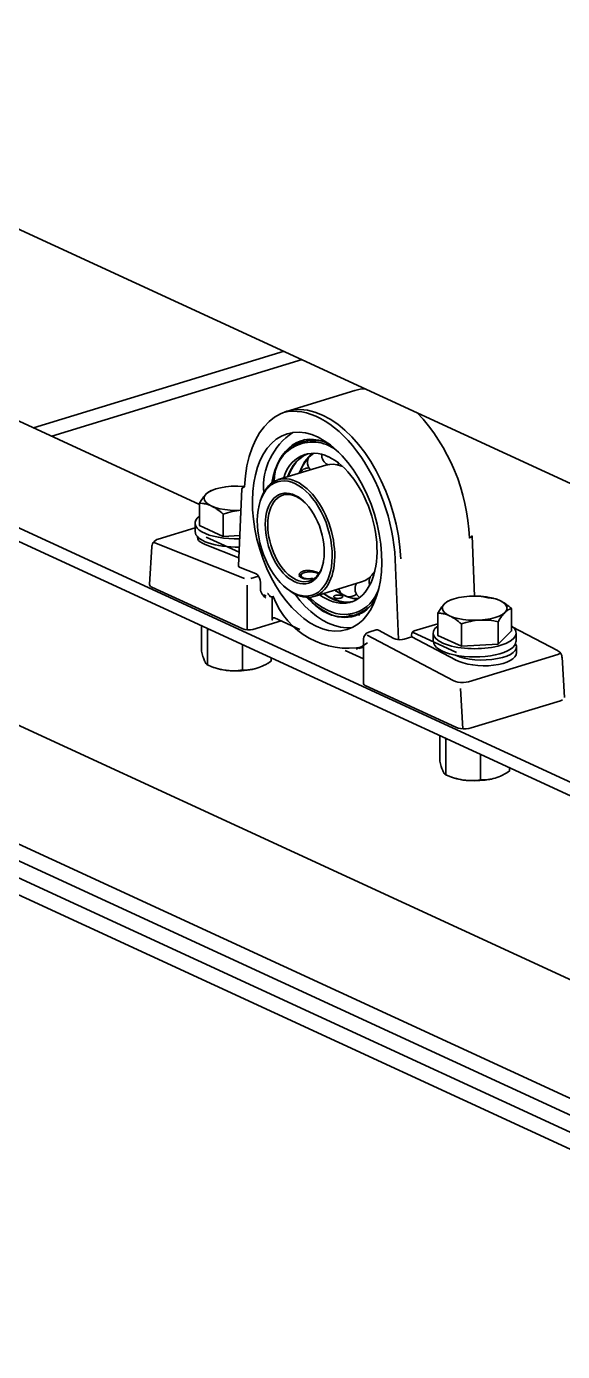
# Model space of a CAD drawing. Header units: millimetres. Extents: x -8400 to 8400, y -5940 to 5940.
# Drawn here: x 3579.7 to 3705.1, y 2779.2 to 3089.5 of the extents above; entities that cross this region are included whole.
import ezdxf

# ---------------------------------------------------------------- set-up
doc = ezdxf.new("R2010")
doc.units = ezdxf.units.MM
doc.layers.add('粗实线层', color=7, linetype='Continuous', lineweight=35)

msp = doc.modelspace()

# ---------------------------------------------------------------- linework, layer by layer
at = {"layer": '粗实线层', "linetype": 'Continuous', "lineweight": 35}
for points in [[(3442.557, 3104.481), (3902.669, 2892.234)], [(5429.862, 2115.853), (5429.862, 2117.75), (3411.605, 3048.757), (3411.605, 3046.86), (3411.713, 3046.127), (3412.025, 3045.541), (3412.506, 3045.166), (5429.848, 2114.581)], [(3620.203, 2977.555), (3532.629, 3017.952)], [(3639.978, 3013.415), (3581.327, 2995.495)], [(3644.227, 3011.455), (3585.576, 2993.535)], [(3656.567, 3004.237), (3640.513, 2999.332)], [(3658.95, 3004.66), (3657.741, 3004.52), (3656.568, 3004.237)], [(3644.851, 2992.758), (3642.849, 2991.642)], [(3640.803, 2984.024), (3641.39, 2985.415), (3642.099, 2986.646), (3642.922, 2987.698), (3643.847, 2988.56), (3644.864, 2989.222)], [(3640.903, 2984.054), (3641.441, 2985.317), (3642.081, 2986.446), (3642.815, 2987.427), (3643.638, 2988.252), (3644.539, 2988.912), (3645.51, 2989.399)], [(3646.898, 2989.544), (3645.869, 2988.692), (3644.954, 2987.616), (3644.169, 2986.33), (3643.524, 2984.854)], [(3645.741, 2988.728), (3644.862, 2987.566), (3644.12, 2986.261), (3643.582, 2985.012)], [(3649.721, 2986.748), (3638.616, 2983.356)], [(3653.684, 2986.422), (3652.655, 2986.774), (3651.644, 2986.947), (3650.661, 2986.938), (3649.72, 2986.748)], [(3630.015, 2976.18), (3628.699, 2976.144), (3627.386, 2976.195), (3626.116, 2976.33), (3624.928, 2976.546), (3623.858, 2976.837), (3622.939, 2977.192), (3622.198, 2977.602), (3621.659, 2978.055), (3621.336, 2978.535), (3621.241, 2979.03), (3621.375, 2979.523), (3621.736, 2979.999), (3622.312, 2980.445), (3623.085, 2980.847), (3624.032, 2981.192), (3625.125, 2981.47), (3626.329, 2981.673), (3627.609, 2981.794), (3629.167, 2981.827), (3630.71, 2981.739)], [(3458.919, 2980.673), (4426.231, 2534.459)], [(3623.416, 2980.981), (3622.919, 2980.792), (3622.522, 2980.605), (3622.328, 2980.485), (3622.132, 2980.345), (3621.935, 2980.184), (3621.736, 2979.999), (3621.686, 2979.949), (3621.637, 2979.899), (3621.612, 2979.873), (3621.587, 2979.847), (3621.562, 2979.82), (3621.538, 2979.792), (3621.439, 2979.681), (3621.34, 2979.565), (3621.144, 2979.319), (3620.949, 2979.054), (3620.562, 2978.475), (3620.179, 2977.838)], [(3630.708, 2981.687), (3630.256, 2981.464), (3630.087, 2981.173), (3629.303, 2963.147), (3629.397, 2962.95), (3629.683, 2962.781), (3633.302, 2961.351), (3633.642, 2961.136), (3633.951, 2960.78), (3634.198, 2960.319), (3634.357, 2959.801), (3634.412, 2959.281), (3634.412, 2957.895), (3634.415, 2957.795), (3634.42, 2957.696), (3634.43, 2957.6), (3634.443, 2957.505), (3634.46, 2957.413), (3634.48, 2957.322), (3634.492, 2957.277), (3634.504, 2957.233), (3634.517, 2957.189), (3634.531, 2957.145), (3634.593, 2956.977), (3634.664, 2956.819), (3634.745, 2956.67), (3634.834, 2956.528), (3634.881, 2956.46), (3634.93, 2956.393), (3634.981, 2956.328), (3635.033, 2956.265), (3635.14, 2956.142), (3635.251, 2956.026), (3635.365, 2955.914), (3635.481, 2955.805), (3635.54, 2955.751), (3635.599, 2955.698), (3635.628, 2955.672), (3635.658, 2955.645), (3635.673, 2955.632), (3635.688, 2955.619), (3635.703, 2955.605), (3635.717, 2955.592)], [(3644.913, 2977.939), (3643.868, 2978.801), (3642.796, 2979.424)], [(3415.693, 2976.684), (3413.26, 2975.485), (3412.732, 2975.131), (3412.27, 2974.628), (3411.911, 2974.017), (3411.683, 2973.345), (3411.605, 2972.668), (3411.605, 2970.77), (5429.862, 2039.763), (5429.862, 2041.661)], [(3625.699, 2970.07), (3620.179, 2972.616), (3620.179, 2977.838), (3620.518, 2977.819), (3620.859, 2977.784), (3620.945, 2977.774), (3621.031, 2977.762), (3621.118, 2977.748), (3621.203, 2977.734), (3621.376, 2977.702), (3621.548, 2977.666), (3621.895, 2977.579), (3622.242, 2977.471), (3622.59, 2977.343), (3622.939, 2977.192), (3623.289, 2977.02), (3623.641, 2976.825), (3623.685, 2976.799), (3623.729, 2976.773), (3623.773, 2976.746), (3623.817, 2976.719), (3623.905, 2976.665), (3623.992, 2976.61), (3624.166, 2976.495), (3624.34, 2976.376), (3624.684, 2976.126), (3625.025, 2975.862), (3625.363, 2975.583), (3625.699, 2975.292)], [(3629.614, 2970.306), (3625.699, 2970.07), (3625.699, 2975.292), (3626.762, 2975.617), (3627.835, 2975.879), (3628.375, 2975.985), (3628.919, 2976.07), (3629.869, 2976.17)], [(3634.128, 2977.385), (3634.056, 2977.059)], [(3412.133, 2974.427), (5430.389, 2043.419)], [(3619.136, 2973.138), (3619.136, 2971.188)], [(3619.136, 2972.066), (3610.516, 2969.432), (3610.183, 2969.311), (3609.878, 2969.139), (3609.583, 2968.899), (3609.33, 2968.604), (3609.167, 2968.325), (3609.069, 2968.022), (3609.052, 2967.882), (3609.052, 2967.738)], [(3629.386, 2965.06), (3621.481, 2968.184), (3620.847, 2968.475), (3620.341, 2968.796), (3619.972, 2969.143), (3619.748, 2969.506), (3619.673, 2969.881), (3619.673, 2969.995)], [(3629.442, 2966.357), (3621.716, 2969.92)], [(3639.253, 2950.31), (3632.65, 2948.293), (3632.07, 2948.177), (3631.416, 2948.154), (3630.788, 2948.226), (3630.283, 2948.384), (3609.044, 2958.181), (3608.725, 2958.37), (3608.531, 2958.582), (3608.475, 2958.805), (3609.02, 2967.701)], [(3609.388, 2968.682), (3609.685, 2968.535), (3630.735, 2960.216)], [(3666.752, 2945.893), (3665.968, 2964.648)], [(3632.194, 2960.234), (3633.956, 2960.773)], [(3648.072, 2961.497), (3648.017, 2961.522), (3647.937, 2961.558), (3647.852, 2961.594), (3647.763, 2961.63), (3647.668, 2961.665), (3647.62, 2961.683), (3647.57, 2961.7), (3647.52, 2961.718), (3647.469, 2961.734), (3647.365, 2961.768), (3647.257, 2961.8), (3647.147, 2961.831), (3647.034, 2961.861), (3647.006, 2961.868), (3646.977, 2961.876), (3646.947, 2961.883), (3646.918, 2961.89), (3646.859, 2961.904), (3646.8, 2961.917), (3646.682, 2961.943), (3646.562, 2961.967), (3646.441, 2961.989), (3646.318, 2962.008), (3646.257, 2962.018), (3646.195, 2962.026), (3646.133, 2962.034), (3646.071, 2962.041), (3645.947, 2962.054), (3645.824, 2962.064), (3645.702, 2962.071), (3645.58, 2962.075), (3645.46, 2962.077), (3645.34, 2962.075), (3645.28, 2962.073), (3645.221, 2962.07), (3645.163, 2962.067), (3645.105, 2962.062), (3644.992, 2962.051), (3644.881, 2962.037), (3644.773, 2962.019), (3644.668, 2961.998), (3644.616, 2961.985), (3644.566, 2961.972), (3644.541, 2961.966), (3644.516, 2961.959), (3644.491, 2961.952), (3644.467, 2961.945), (3644.372, 2961.913), (3644.282, 2961.88), (3644.196, 2961.843), (3644.115, 2961.803), (3644.038, 2961.76), (3643.966, 2961.715), (3643.898, 2961.667), (3643.837, 2961.617), (3643.781, 2961.565), (3643.731, 2961.512), (3643.686, 2961.457), (3643.646, 2961.4), (3643.637, 2961.385), (3643.629, 2961.371), (3643.621, 2961.356), (3643.613, 2961.341), (3643.598, 2961.312), (3643.585, 2961.282), (3643.563, 2961.223), (3643.548, 2961.163), (3643.538, 2961.104), (3643.534, 2961.044), (3643.535, 2961.013), (3643.537, 2960.983), (3643.54, 2960.954), (3643.545, 2960.924), (3643.56, 2960.865), (3643.581, 2960.808), (3643.607, 2960.751), (3643.639, 2960.696), (3643.677, 2960.643), (3643.721, 2960.591), (3643.745, 2960.565), (3643.771, 2960.541), (3643.798, 2960.517), (3643.827, 2960.493), (3643.887, 2960.447), (3643.953, 2960.405), (3644.024, 2960.364), (3644.101, 2960.326), (3644.182, 2960.291), (3644.268, 2960.259), (3644.357, 2960.23), (3644.45, 2960.205), (3644.548, 2960.182), (3644.649, 2960.162), (3644.675, 2960.158), (3644.701, 2960.153), (3644.728, 2960.149), (3644.754, 2960.145), (3644.808, 2960.138), (3644.862, 2960.131), (3644.972, 2960.121), (3645.085, 2960.113), (3645.2, 2960.108), (3645.317, 2960.106), (3645.377, 2960.106), (3645.436, 2960.106), (3645.497, 2960.107), (3645.557, 2960.11), (3645.679, 2960.115), (3645.802, 2960.123), (3645.924, 2960.134), (3646.047, 2960.146), (3646.17, 2960.16), (3646.294, 2960.177), (3646.325, 2960.181), (3646.356, 2960.186), (3646.387, 2960.19), (3646.417, 2960.195), (3646.479, 2960.205), (3646.54, 2960.215), (3646.728, 2960.249)], [(3644.059, 2961.257), (3643.751, 2960.996), (3643.589, 2960.809), (3643.534, 2960.612)], [(3648.038, 2961.275), (3647.91, 2961.362), (3647.755, 2961.443), (3647.273, 2961.608), (3646.682, 2961.712), (3646.035, 2961.746), (3645.39, 2961.706), (3644.806, 2961.598), (3644.332, 2961.429), (3644.013, 2961.216), (3643.875, 2960.976), (3643.932, 2960.731), (3644.178, 2960.505), (3644.592, 2960.315), (3645.136, 2960.18), (3645.763, 2960.111)], [(3658.08, 2959.389), (3658.966, 2959.757), (3659.785, 2960.299), (3660.528, 2961.008), (3661.184, 2961.874)], [(3631.345, 2948.157), (3631.345, 2958.607)], [(3639.675, 2958.669), (3639.917, 2958.438)], [(3646.976, 2955.996), (3658.08, 2959.389)], [(3651.884, 2957.495), (3653.244, 2956.632), (3654.613, 2956.005), (3655.972, 2955.624), (3657.302, 2955.494)], [(3652.017, 2957.336), (3652.996, 2956.761), (3654.834, 2955.891), (3656.703, 2955.344)], [(3431.926, 2953.41), (3437.148, 2955.005), (3901.648, 2740.734)], [(3634.991, 2956.316), (3635.375, 2956.302), (3635.773, 2956.063)], [(3637.218, 2955.946), (3637.218, 2950.468), (3637.29, 2950.826), (3637.484, 2951.021), (3637.749, 2951.003), (3643.694, 2948.262)], [(3655.97, 2948.745), (3654.599, 2948.675), (3653.188, 2948.819), (3651.751, 2949.176), (3650.3, 2949.742), (3648.927, 2950.468), (3647.564, 2951.371), (3646.224, 2952.444), (3644.918, 2953.679), (3643.656, 2955.064), (3642.449, 2956.589)], [(3655.434, 2954.624), (3654.222, 2954.604), (3652.973, 2954.802), (3651.702, 2955.215), (3650.427, 2955.838), (3649.162, 2956.664)], [(3656.069, 2954.837), (3654.992, 2954.699), (3653.876, 2954.742), (3652.734, 2954.966), (3651.576, 2955.37), (3650.415, 2955.948), (3649.264, 2956.694)], [(3679.184, 2955.256), (3678.687, 2955.067), (3678.29, 2954.88), (3678.095, 2954.76), (3677.899, 2954.62), (3677.702, 2954.458), (3677.504, 2954.274), (3677.454, 2954.225), (3677.405, 2954.173), (3677.38, 2954.147), (3677.355, 2954.121), (3677.33, 2954.094), (3677.305, 2954.068), (3677.206, 2953.956), (3677.107, 2953.84), (3676.912, 2953.594), (3676.716, 2953.329), (3676.33, 2952.75), (3675.947, 2952.113)], [(3683.377, 2956.068), (3683.927, 2956.091), (3684.473, 2956.091), (3685.017, 2956.071), (3685.558, 2956.031), (3686.63, 2955.898), (3687.694, 2955.702), (3688.032, 2955.683), (3688.374, 2955.649), (3688.46, 2955.638), (3688.546, 2955.625), (3688.632, 2955.612), (3688.718, 2955.598), (3688.89, 2955.566), (3689.063, 2955.53), (3689.409, 2955.442), (3689.756, 2955.335), (3690.104, 2955.206), (3690.454, 2955.056), (3690.804, 2954.884), (3691.156, 2954.689), (3691.2, 2954.663), (3691.244, 2954.636), (3691.288, 2954.61), (3691.332, 2954.584), (3691.419, 2954.529), (3691.507, 2954.473), (3691.681, 2954.359), (3691.854, 2954.24), (3692.198, 2953.99), (3692.539, 2953.725), (3692.878, 2953.447), (3693.213, 2953.156)], [(3690.001, 2955.247), (3689.977, 2955.256)], [(3902.669, 2736.259), (3431.926, 2953.41), (3431.926, 2914.416)], [(3655.151, 2951.524), (3657.687, 2951.724)], [(3681.466, 2944.345), (3675.947, 2946.891), (3675.947, 2952.113), (3676.285, 2952.094), (3676.627, 2952.059), (3676.713, 2952.048), (3676.799, 2952.036), (3676.885, 2952.023), (3676.971, 2952.009), (3677.144, 2951.977), (3677.316, 2951.94), (3677.662, 2951.853), (3678.009, 2951.746), (3678.357, 2951.618), (3678.706, 2951.467), (3679.057, 2951.294), (3679.409, 2951.099), (3679.453, 2951.074), (3679.497, 2951.048), (3679.541, 2951.021), (3679.585, 2950.994), (3679.673, 2950.94), (3679.76, 2950.884), (3679.934, 2950.769), (3680.107, 2950.651), (3680.451, 2950.401), (3680.792, 2950.136), (3681.131, 2949.858), (3681.466, 2949.567)], [(3690.1, 2950.089), (3690.483, 2950.727), (3690.87, 2951.306), (3691.065, 2951.57), (3691.261, 2951.816), (3691.458, 2952.043), (3691.657, 2952.249), (3691.706, 2952.298), (3691.756, 2952.344), (3691.781, 2952.367), (3691.806, 2952.39), (3691.83, 2952.412), (3691.855, 2952.434), (3691.954, 2952.518), (3692.053, 2952.596), (3692.249, 2952.736), (3692.444, 2952.856), (3692.83, 2953.039), (3693.213, 2953.156), (3693.213, 2947.934), (3690.1, 2944.866)], [(3620.641, 2949.155), (3620.641, 2943.193), (3620.813, 2942.533), (3620.985, 2941.933), (3621.072, 2941.657), (3621.159, 2941.4), (3621.247, 2941.163), (3621.336, 2940.945), (3621.358, 2940.894), (3621.38, 2940.845), (3621.391, 2940.82), (3621.403, 2940.796), (3621.413, 2940.773), (3621.424, 2940.75), (3621.469, 2940.66), (3621.513, 2940.576), (3621.6, 2940.425), (3621.687, 2940.295), (3621.86, 2940.091), (3622.03, 2939.951)], [(3622.03, 2948.213), (3621.942, 2948.561)], [(3622.559, 2948.28), (3622.03, 2948.213), (3622.03, 2939.951), (3623.037, 2939.548), (3624.052, 2939.205), (3624.564, 2939.059), (3625.078, 2938.932), (3625.596, 2938.826), (3626.116, 2938.74), (3627.386, 2938.605), (3628.699, 2938.554), (3630.015, 2938.59), (3631.296, 2938.711), (3632.5, 2938.914), (3633.592, 2939.192)], [(3669.848, 2946.547), (3669.831, 2946.945), (3669.903, 2947.369), (3670.129, 2947.733), (3670.451, 2947.94), (3675.947, 2949.619)], [(3705.004, 2941.682), (3705.014, 2941.775), (3705.015, 2941.867), (3704.957, 2942.182), (3704.826, 2942.48), (3704.677, 2942.721), (3704.501, 2942.936), (3704.299, 2943.121), (3704.076, 2943.277), (3704.008, 2943.317), (3703.94, 2943.354), (3693.379, 2948.924)], [(3630.201, 2944.745), (3630.201, 2938.783), (3629.197, 2938.667), (3628.182, 2938.614), (3627.671, 2938.615), (3627.155, 2938.635), (3626.896, 2938.653), (3626.637, 2938.677), (3626.572, 2938.684), (3626.507, 2938.69), (3626.442, 2938.698), (3626.377, 2938.706), (3626.246, 2938.723), (3626.116, 2938.74), (3624.671, 2939.017), (3623.416, 2939.402), (3622.877, 2939.608)], [(3656.818, 2943.631), (3658.203, 2944.285), (3659.503, 2945.154)], [(3659.453, 2946.906), (3679.575, 2936.295), (3680.056, 2936.098), (3680.637, 2935.954), (3681.277, 2935.875), (3681.934, 2935.864), (3682.564, 2935.923), (3683.123, 2936.047), (3704.007, 2942.428), (3704.377, 2942.569), (3704.663, 2942.74)], [(3670.041, 2947.628), (3680.303, 2942.895)], [(3674.904, 2947.413), (3674.904, 2945.463)], [(3694.256, 2945.463), (3694.256, 2947.413)], [(3636.984, 2941.616), (3636.984, 2940.855), (3636.568, 2940.592), (3636.148, 2940.339), (3636.042, 2940.279), (3635.937, 2940.219), (3635.831, 2940.16), (3635.725, 2940.102), (3635.513, 2939.99), (3635.301, 2939.882), (3634.876, 2939.679), (3634.45, 2939.497), (3634.022, 2939.334), (3633.592, 2939.192), (3633.162, 2939.071), (3632.73, 2938.972), (3632.676, 2938.961), (3632.622, 2938.95), (3632.568, 2938.94), (3632.514, 2938.93), (3632.406, 2938.911), (3632.298, 2938.893), (3632.085, 2938.863), (3631.872, 2938.837), (3631.449, 2938.798), (3631.03, 2938.778), (3630.614, 2938.773), (3630.201, 2938.783)], [(3658.586, 2941.392), (3654.298, 2943.37)], [(3657.478, 2943.808), (3658.586, 2944.146)], [(3694.372, 2942.855), (3694.372, 2944.132)], [(3705.026, 2941.747), (3705.571, 2932.352)], [(3634.209, 2939.402), (3634.242, 2939.415)], [(3681.779, 2925.016), (3681.233, 2934.417)], [(3676.409, 2923.429), (3676.409, 2917.467), (3676.58, 2916.808), (3676.753, 2916.207), (3676.84, 2915.932), (3676.927, 2915.675), (3677.015, 2915.438), (3677.104, 2915.22), (3677.126, 2915.169), (3677.148, 2915.12), (3677.159, 2915.095), (3677.17, 2915.071), (3677.181, 2915.047), (3677.192, 2915.025), (3677.236, 2914.935), (3677.28, 2914.852), (3677.368, 2914.7), (3677.455, 2914.57), (3677.627, 2914.366), (3677.798, 2914.227)], [(3677.798, 2922.487), (3677.71, 2922.835)], [(3678.326, 2922.555), (3677.798, 2922.487), (3677.798, 2914.227), (3678.804, 2913.822), (3679.82, 2913.479), (3680.332, 2913.333), (3680.846, 2913.207), (3681.363, 2913.101), (3681.884, 2913.015), (3683.153, 2912.88), (3684.466, 2912.829), (3685.783, 2912.865), (3687.063, 2912.986), (3688.268, 2913.189), (3689.36, 2913.467)], [(3685.969, 2919.02), (3685.969, 2913.058), (3684.964, 2912.942), (3683.95, 2912.889), (3683.438, 2912.889), (3682.923, 2912.91), (3682.664, 2912.928), (3682.405, 2912.951), (3682.34, 2912.958), (3682.275, 2912.965), (3682.209, 2912.973), (3682.144, 2912.98), (3682.013, 2912.997), (3681.884, 2913.015), (3680.438, 2913.291), (3679.184, 2913.677), (3678.645, 2913.883)], [(3692.751, 2915.891), (3692.751, 2915.13), (3692.336, 2914.866), (3691.916, 2914.614), (3691.81, 2914.554), (3691.704, 2914.494), (3691.599, 2914.435), (3691.493, 2914.377), (3691.281, 2914.265), (3691.069, 2914.156), (3690.644, 2913.954), (3690.217, 2913.771), (3689.789, 2913.609), (3689.36, 2913.467), (3688.929, 2913.346), (3688.497, 2913.246), (3688.444, 2913.236), (3688.389, 2913.225), (3688.335, 2913.215), (3688.281, 2913.205), (3688.174, 2913.186), (3688.066, 2913.168), (3687.852, 2913.137), (3687.639, 2913.111), (3687.216, 2913.073), (3686.798, 2913.053), (3686.382, 2913.048), (3685.969, 2913.058)], [(3689.977, 2913.677), (3690.01, 2913.69)]]:
    msp.add_lwpolyline(points, dxfattribs=at)
for points in [[(3684.548, 2956.088), (3683.959, 2970.182), (3683.801, 2969.933), (3683.338, 2969.72, 0.1802563), (3671.149, 2999.032)], [(3645.924, 2955.796), (3647.351, 2954.528), (3648.817, 2953.484), (3650.3, 2952.676, 0.4970499), (3662.279, 2958.515)], [(3636.066, 2956.697), (3636.081, 2956.691), (3636.136, 2956.658), (3636.227, 2956.59), (3636.342, 2956.483), (3636.47, 2956.337), (3636.573, 2956.197), (3636.682, 2956.029), (3636.952, 2955.921), (3637.449, 2956.004, 0.3684382), (3658.586, 2944.22)], [(3661.426, 2955.496, -0.4183675), (3650.3, 2952.082), (3649.025, 2952.759), (3647.76, 2953.607), (3646.519, 2954.618), (3645.31, 2955.783)], [(3654.681, 2955.98, 0.1260225), (3655.933, 2956.038, 0.1105271), (3656.891, 2956.582)], [(3705.153, 2931.809), (3704.643, 2931.597), (3683.759, 2925.217), (3683.198, 2925.087), (3682.566, 2925.017), (3681.907, 2925.01), (3681.264, 2925.068), (3680.683, 2925.186), (3680.202, 2925.357), (3658.963, 2935.154), (3658.683, 2935.341), (3658.586, 2935.552), (3658.586, 2946.002, -0.3297945), (3659.777, 2947.611), (3661.539, 2948.15), (3661.801, 2948.169), (3662.079, 2948.077), (3665.697, 2946.168), (3666.091, 2946.014), (3666.574, 2945.913), (3667.099, 2945.877), (3667.614, 2945.908), (3668.07, 2946.004), (3669.848, 2946.547), (3680.067, 2941.158)]]:
    msp.add_lwpolyline(points, format="xyb", dxfattribs=at)
for points in [[(3651.834, 2955.67), (3651.903, 2955.642), (3651.98, 2955.617), (3652.02, 2955.605), (3652.062, 2955.594), (3652.084, 2955.59), (3652.106, 2955.585), (3652.128, 2955.58), (3652.151, 2955.576), (3652.243, 2955.561), (3652.34, 2955.551), (3652.365, 2955.549), (3652.39, 2955.547), (3652.415, 2955.545), (3652.441, 2955.544), (3652.492, 2955.542), (3652.543, 2955.541), (3652.645, 2955.541), (3652.748, 2955.546), (3652.774, 2955.548), (3652.8, 2955.55), (3652.826, 2955.551), (3652.851, 2955.554), (3652.901, 2955.559), (3652.951, 2955.565), (3653, 2955.572), (3653.048, 2955.58), (3653.072, 2955.584), (3653.096, 2955.589), (3653.119, 2955.593), (3653.142, 2955.598), (3653.231, 2955.618), (3653.314, 2955.642), (3653.353, 2955.654), (3653.391, 2955.667), (3653.409, 2955.674), (3653.427, 2955.681), (3653.444, 2955.688), (3653.461, 2955.695), (3653.522, 2955.724), (3653.575, 2955.756), (3653.588, 2955.764), (3653.599, 2955.772), (3653.61, 2955.781), (3653.62, 2955.789), (3653.639, 2955.806), (3653.655, 2955.823), (3653.681, 2955.857), (3653.696, 2955.893), (3653.701, 2955.911), (3653.702, 2955.929), (3653.701, 2955.947), (3653.697, 2955.965), (3653.691, 2955.983), (3653.683, 2956.001), (3653.672, 2956.019), (3653.658, 2956.037), (3653.624, 2956.071), (3653.58, 2956.105), (3653.568, 2956.113), (3653.555, 2956.121), (3653.541, 2956.13), (3653.527, 2956.137), (3653.498, 2956.154), (3653.466, 2956.169), (3653.397, 2956.198), (3653.321, 2956.224), (3653.301, 2956.231), (3653.28, 2956.237), (3653.26, 2956.243), (3653.239, 2956.249), (3653.195, 2956.26), (3653.15, 2956.271), (3653.104, 2956.28), (3653.058, 2956.29), (3653.034, 2956.294), (3653.009, 2956.298), (3652.985, 2956.302), (3652.96, 2956.305), (3652.86, 2956.318), (3652.758, 2956.326), (3652.707, 2956.329), (3652.655, 2956.331), (3652.63, 2956.332), (3652.604, 2956.332), (3652.577, 2956.332), (3652.552, 2956.332), (3652.45, 2956.329), (3652.35, 2956.322), (3652.325, 2956.319), (3652.301, 2956.317), (3652.276, 2956.314), (3652.252, 2956.311), (3652.205, 2956.304), (3652.159, 2956.296), (3652.07, 2956.277), (3651.987, 2956.254), (3651.967, 2956.248), (3651.947, 2956.242), (3651.928, 2956.235), (3651.91, 2956.228), (3651.874, 2956.214), (3651.84, 2956.199), (3651.809, 2956.183), (3651.779, 2956.166), (3651.751, 2956.149), (3651.725, 2956.131), (3651.68, 2956.095), (3651.645, 2956.056), (3651.631, 2956.036), (3651.62, 2956.016), (3651.611, 2955.995), (3651.604, 2955.974), (3651.598, 2955.933), (3651.603, 2955.891), (3651.606, 2955.881), (3651.609, 2955.871), (3651.613, 2955.861), (3651.617, 2955.851), (3651.628, 2955.831), (3651.642, 2955.811), (3651.658, 2955.792), (3651.676, 2955.773), (3651.686, 2955.763), (3651.697, 2955.755), (3651.708, 2955.745), (3651.72, 2955.736), (3651.773, 2955.702)], [(3691.657, 2952.249), (3691.081, 2951.803), (3690.307, 2951.402), (3689.36, 2951.057), (3688.268, 2950.778), (3687.063, 2950.576), (3685.783, 2950.455), (3684.466, 2950.419), (3683.153, 2950.469), (3681.884, 2950.605), (3680.696, 2950.821), (3679.626, 2951.112), (3678.706, 2951.467), (3677.966, 2951.877), (3677.426, 2952.329), (3677.104, 2952.81), (3677.008, 2953.305), (3677.143, 2953.797), (3677.504, 2954.274), (3678.08, 2954.72), (3678.853, 2955.122), (3679.8, 2955.467), (3680.893, 2955.744), (3682.097, 2955.948), (3683.377, 2956.068), (3684.694, 2956.104), (3686.007, 2956.053), (3687.277, 2955.918), (3688.465, 2955.702), (3689.534, 2955.412), (3690.454, 2955.056), (3691.195, 2954.646), (3691.734, 2954.194), (3692.057, 2953.713), (3692.152, 2953.219), (3692.017, 2952.726)], [(3685.783, 2950.455), (3685.921, 2950.462), (3686.058, 2950.469), (3686.127, 2950.471), (3686.196, 2950.473), (3686.265, 2950.476), (3686.334, 2950.477), (3686.608, 2950.48), (3686.881, 2950.478), (3687.426, 2950.457), (3687.966, 2950.418), (3689.038, 2950.284), (3690.1, 2950.089), (3690.1, 2944.866), (3681.466, 2944.345), (3681.466, 2949.567), (3682.53, 2949.891), (3683.602, 2950.154), (3684.143, 2950.26), (3684.687, 2950.345), (3685.233, 2950.41)]]:
    msp.add_lwpolyline(points, close=True, dxfattribs=at)
for centre, radius, start, end in [((3650.556, 2981.563), 15.411, 123.62099, 184.56143), ((3647.094, 2983.035), 9.524, 72.7919, 180.82541), ((3646.644, 2983.157), 9.014, 47.67573, 181.41528), ((3646.995, 2982.323), 7.215, 62.73257, 168.55424), ((3647.966, 2987.415), 2.524, 130.23664, 224.06273), ((3651.283, 2989.139), 2.524, 176.50262, 244.21657), ((3645.749, 2983.567), 2.524, 88.46605, 148.75454), ((3651.283, 2989.139), 2.524, 294.75811, 307.95677), ((3659.104, 2957.778), 2.537, 69.69895, 76.14555), ((3662.425, 2959.514), 2.524, 153.88433, 198.61508), ((3662.417, 2959.526), 2.51, 120.62461, 124.5499), ((3655.196, 2958.452), 2.525, 195.78152, 236.41701), ((3659.108, 2957.79), 2.524, 150.53351, 234.40568), ((3653.8, 2960.467), 9.22, 210.48274, 323.87435)]:
    msp.add_arc(centre, radius, start, end, dxfattribs=at)
for centre, major_axis, ratio, start_param, end_param in [((3648.996, 2971.571), (-8.482, 27.759), 0.5850595, 4.2935408, 7.310203), ((3647.696, 2971.183), (-8.489, 27.751), 0.5849629, 4.3013783, 6.2429055), ((3650.316, 2971.931), (-6.287, 20.556), 0.5844071, 5.8008072, 7.1406771), ((3650.301, 2971.969), (-5.287, 17.302), 0.5850663, 2.4828236, 5.8019226), ((3642.793, 2969.682), (-4.176, 13.67), 0.5852123, 5.8018091, 7.0892859), ((3642.796, 2969.676), (-4.178, 13.677), 0.5850439, 2.3358644, 5.8020224), ((3642.796, 2969.676), (-3.074, 10.06), 0.584996, 5.8017942, 10.2305711), ((3628.812, 2973.138), (9.699, 0), 0.3754178, 2.6729415, 4.7918209), ((3628.794, 2971.18), (-9.646, 0.007), 0.3753418, 6.2830655, 7.9268302), ((3684.58, 2947.413), (-9.705, 0), 0.3754193, 5.8146587, 9.8933111), ((3684.58, 2945.462), (-9.648, 0), 0.3752948, 6.2829488, 9.4250238), ((3686.314, 2944.134), (-8.039, 0.001), 0.3754498, 0.6837185, 3.3885421), ((3686.314, 2943.069), (-8.082, 0.256), 0.4075529, 0.6966757, 3.1542766)]:
    msp.add_ellipse(centre, major_axis=major_axis, ratio=ratio, start_param=start_param, end_param=end_param, dxfattribs=at)
for centre, major_axis, ratio in [((3647.69, 2971.171), (-7.007, 22.934), 0.5850531), ((3642.47, 2969.576), (-4.057, 13.28), 0.5850732), ((3642.469, 2969.576), (-3.196, 10.459), 0.5850144)]:
    msp.add_ellipse(centre, major_axis=major_axis, ratio=ratio, dxfattribs=at)

doc.saveas('drawing.dxf')
